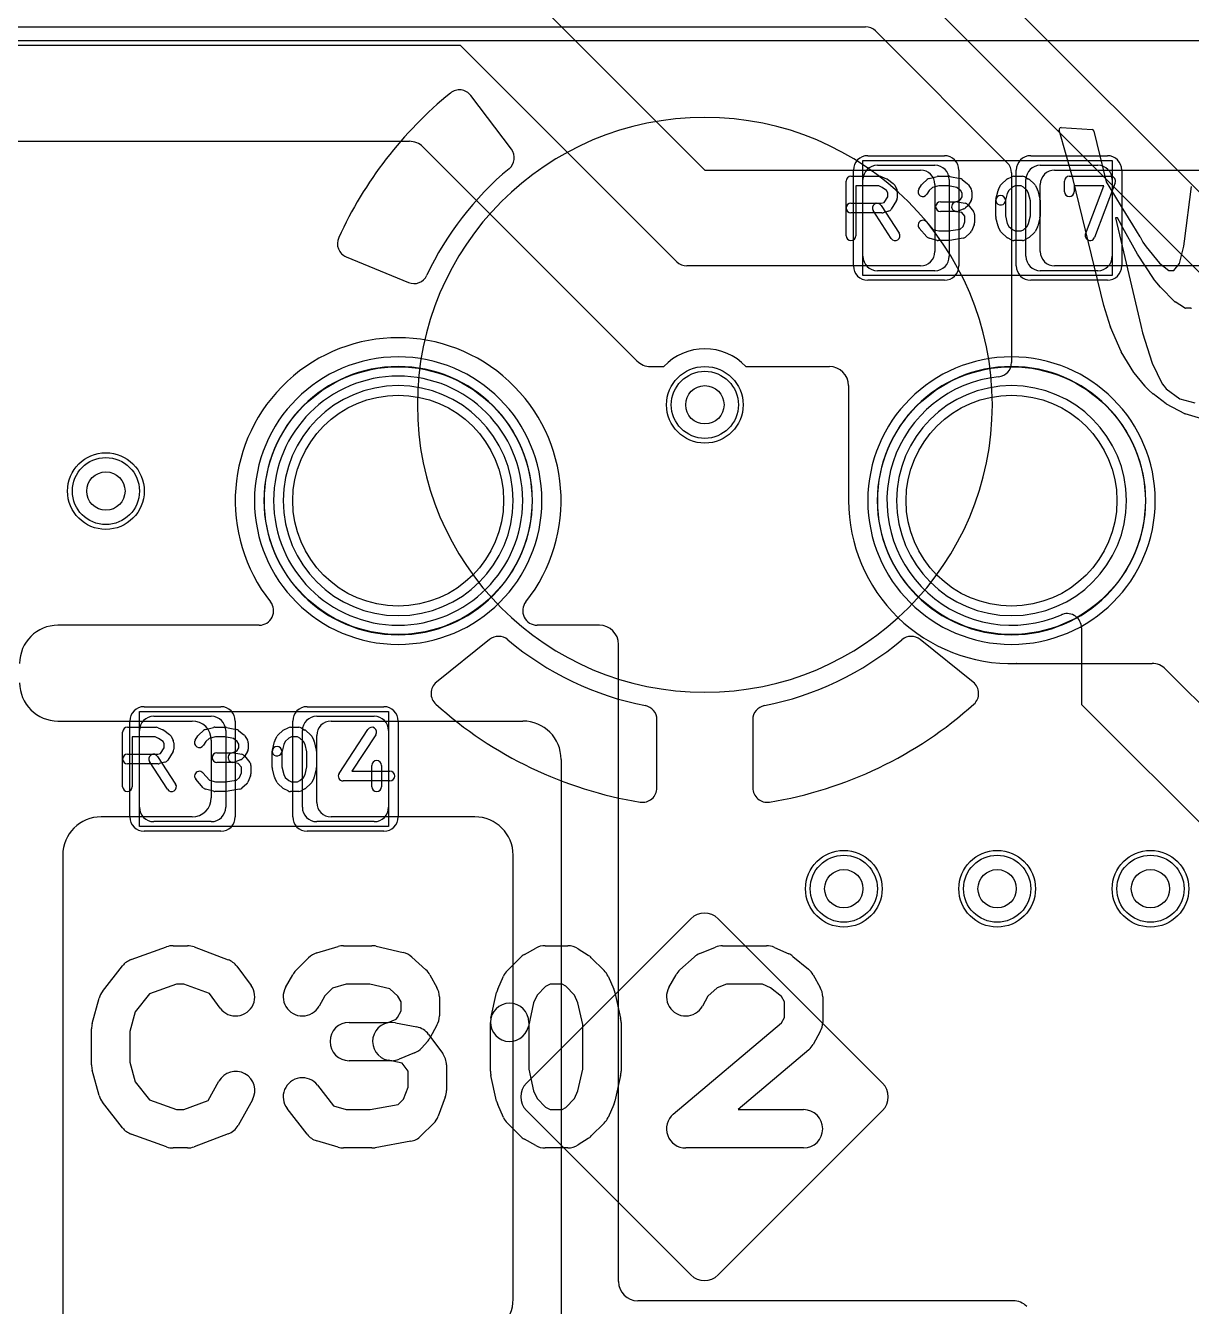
# Model space of a CAD drawing. Extents: x -3.2 to 23.2, y -0.5 to 25.
# Drawn here: x 6.46 to 12.54, y 12.9 to 19.58 of the extents above; entities that cross this region are included whole.
import ezdxf

# ---------------------------------------------------------------- set-up
doc = ezdxf.new("R2010")
doc.units = 0
for name, color, linetype in [('Hole', 1, 'CONTINUOUS'), ('L1', 3, 'CONTINUOUS'), ('L4', 3, 'CONTINUOUS'), ('MetalMask-A', 176, 'CONTINUOUS'), ('MetalMask-B', 176, 'CONTINUOUS'), ('PartsArea-A', 111, 'CONTINUOUS'), ('PartsArea-B', 111, 'CONTINUOUS'), ('PartsSilk-A', 221, 'CONTINUOUS'), ('PartsSilk-B', 221, 'CONTINUOUS'), ('Resist-A', 2, 'CONTINUOUS'), ('Resist-B', 2, 'CONTINUOUS'), ('Silk-A', 140, 'CONTINUOUS'), ('Silk-B', 140, 'CONTINUOUS')]:
    doc.layers.add(name, color=color, linetype=linetype)

msp = doc.modelspace()

# ---------------------------------------------------------------- linework, layer by layer
at = {"layer": 'Hole'}
for centre, radius in [((8.4, 17.1), 0.55), ((10, 17.6), 0.1), ((11.6, 17.1), 0.55), ((6.875, 17.15), 0.1), ((10.725, 15.075), 0.1), ((11.525, 15.075), 0.1), ((12.325, 15.075), 0.1)]:
    msp.add_circle(centre, radius, dxfattribs=at)
at = {"layer": 'L1'}
for p, q in [((8.87196, 19.95304), (10, 18.825)), ((8.725, 19.475), (5, 19.475)), ((9.85304, 18.34696), (8.725, 19.475)), ((5.24142, 18.975), (8.45858, 18.975)), ((8.52929, 18.94571), (9.64571, 17.82929)), ((10.9, 18.85), (11.2, 18.85)), ((11.75, 18.85), (12.05, 18.85)), ((10, 18.825), (11.12503, 18.825)), ((11.82497, 18.825), (13.025, 18.825)), ((10.825, 18.375), (10.825, 18.775)), ((11.2, 18.75003), (11.2, 18.39997)), ((11.275, 18.775), (11.275, 18.375)), ((11.675, 18.375), (11.675, 18.775)), ((11.75, 18.39997), (11.75, 18.75003)), ((12.125, 18.775), (12.125, 18.375)), ((11.12503, 18.325), (9.90605, 18.325)), ((12.7, 18.325), (11.82497, 18.325)), ((11.2, 18.3), (10.9, 18.3)), ((12.05, 18.3), (11.75, 18.3)), ((9.71642, 17.8), (9.78641, 17.8)), ((10.21359, 17.8), (10.64996, 17.8)), ((10.74996, 17.7), (10.74996, 17.1)), ((7.67543, 16.45), (6.625, 16.45)), ((9.45, 16.45), (9.12457, 16.45)), ((9.55, 13.025), (9.55, 16.35)), ((11.62616, 16.25033), (12.33325, 16.25033)), ((12.40396, 16.22104), (12.97071, 15.65429)), ((7.125, 15.975), (7.425, 15.975)), ((7.975, 15.975), (8.275, 15.975)), ((6.625, 15.95), (7.325, 15.95)), ((8.04997, 15.95), (9.05, 15.95)), ((7.05, 15.5), (7.05, 15.9)), ((7.425, 15.85), (7.425, 15.55)), ((7.5, 15.9), (7.5, 15.5)), ((7.9, 15.5), (7.9, 15.9)), ((7.975, 15.52497), (7.975, 15.87503)), ((8.35, 15.9), (8.35, 15.5)), ((9.25, 15.75), (9.25, 12.75784)), ((7.325, 15.45), (6.85, 15.45)), ((8.8, 15.45), (8.04997, 15.45)), ((7.425, 15.425), (7.125, 15.425)), ((8.275, 15.425), (7.975, 15.425)), ((6.65, 15.25), (6.65, 12.525)), ((9, 12.93284), (9, 15.25)), ((11.60858, 12.925), (9.65, 12.925))]:
    msp.add_line(p, q, dxfattribs=at)
for centre in [(10, 17.6), (6.875, 17.15), (10.725, 15.075), (11.525, 15.075), (12.325, 15.075)]:
    msp.add_circle(centre, 0.2, dxfattribs=at)
for centre, radius, start, end in [((8.45858, 18.875), 0.1, 45, 90), ((10.9, 18.775), 0.075, 90, 180), ((11.2, 18.775), 0.075, 0, 90), ((11.75, 18.775), 0.075, 90, 180), ((12.05, 18.775), 0.075, 0, 90), ((11.12503, 18.75003), 0.07497, 0, 90), ((11.82497, 18.75003), 0.07497, 90, 180), ((11.12503, 18.39997), 0.07497, -90, 0), ((11.82497, 18.39997), 0.07497, 180, -90), ((9.90605, 18.39997), 0.07497, -135, -90), ((10.9, 18.375), 0.075, 180, -90), ((11.2, 18.375), 0.075, -90, 0), ((11.75, 18.375), 0.075, 180, -90), ((12.05, 18.375), 0.075, -90, 0), ((8.4, 17.09998), 0.85004, -38.435064, -141.564936), ((10, 17.6), 0.29261, 43.118016, 136.881984), ((9.71642, 17.9), 0.1, -135, -90), ((10.64996, 17.7), 0.1, 0, 90), ((11.6, 17.1), 0.85004, 180, -88.379401), ((7.67543, 16.52497), 0.07497, -90, 38.435401), ((9.12457, 16.52497), 0.07497, 141.564599, -90), ((6.625, 16.25), 0.2, 90, 180), ((9.45, 16.35), 0.1, 0, 90), ((11.62616, 16.17536), 0.07497, 90, 91.620425), ((12.33325, 16.15033), 0.1, 45, 90), ((6.625, 16.15), 0.2, 180, -90), ((7.125, 15.9), 0.075, 90, 180), ((7.425, 15.9), 0.075, 0, 90), ((7.975, 15.9), 0.075, 90, 180), ((8.275, 15.9), 0.075, 0, 90), ((7.325, 15.85), 0.1, 0, 90), ((8.04997, 15.87503), 0.07497, 90, 180), ((9.05, 15.75), 0.2, 0, 90), ((7.325, 15.55), 0.1, -90, 0), ((8.04997, 15.52497), 0.07497, 180, -90), ((6.85, 15.25), 0.2, 90, 180), ((7.125, 15.5), 0.075, 180, -90), ((7.425, 15.5), 0.075, -90, 0), ((7.975, 15.5), 0.075, 180, -90), ((8.275, 15.5), 0.075, -90, 0), ((8.8, 15.25), 0.2, 0, 90), ((9.65, 13.025), 0.1, 180, -90), ((8.8, 12.93284), 0.2, -45, 0), ((11.60858, 12.825), 0.1, 45, 90)]:
    msp.add_arc(centre, radius, start, end, dxfattribs=at)
at = {"layer": 'L4'}
for p, q in [((11.13624, 20.15304), (12.87804, 18.41124)), ((12.6, 18.27146), (10.99645, 19.875)), ((3.75533, 19.57285), (10.83766, 19.57285)), ((10.89069, 19.55088), (11.57803, 18.86354)), ((8.99068, 18.93464), (8.77939, 19.21403)), ((11.6, 18.81051), (11.6, 17.82111)), ((8.12939, 18.3719), (8.4532, 18.23829)), ((8.87647, 16.37519), (8.59942, 16.15229)), ((11.40058, 16.15228), (11.12354, 16.37518)), ((11.9652, 16.43561), (11.9652, 16.03634)), ((11.9652, 16.03634), (12.85, 15.15154)), ((9.75, 15.60125), (9.75, 15.95683)), ((10.25, 15.95683), (10.25, 15.60125)), ((9.92763, 14.9185), (9.06904, 14.05991)), ((10.92762, 14.05991), (10.06903, 14.9185)), ((9.06904, 13.91849), (9.92762, 13.05991)), ((10.06904, 13.05991), (10.92762, 13.91849))]:
    msp.add_line(p, q, dxfattribs=at)
for centre in [(10, 17.6), (6.875, 17.15), (10.725, 15.075), (11.525, 15.075), (12.325, 15.075)]:
    msp.add_circle(centre, 0.2, dxfattribs=at)
for centre, radius, start, end in [((10.83766, 19.49785), 0.075, 45, 90), ((10, 17.59997), 2.10001, 129.220433, 155.453261), ((8.71957, 19.16877), 0.07501, 37.111264, 129.210942), ((8.93086, 18.88941), 0.075, -50.339187, 37.092986), ((11.525, 18.81051), 0.075, 0, 45), ((10, 17.6), 1.6, 129.664675, 155.009867), ((8.158, 18.44123), 0.075, 155.451092, -112.424181), ((8.48181, 18.30762), 0.075, -112.424181, -24.986433), ((8.4, 17.1), 0.7, 90, -90), ((8.4, 17.1), 0.7, -90, 90), ((11.6, 17.1), 0.7, 90, -90), ((11.525, 17.82111), 0.075, -84.061368, 0), ((11.6, 17.1), 0.7, -90, 90), ((8.4, 17.1), 0.65, 90, -90), ((8.4, 17.1), 0.65, -90, 90), ((11.6, 17.1), 0.65, 95.937676, -66.404641), ((8.4, 17.1), 0.6, 90, -90), ((8.4, 17.1), 0.6, -90, 90), ((11.6, 17.1), 0.6, 90, -90), ((11.6, 17.1), 0.6, -90, 90), ((11.8902, 16.43561), 0.075, 0, 108.437365), ((11.89019, 16.43564), 0.07497, 108.437366, 113.596994), ((8.92348, 16.31675), 0.075, 50.008582, 128.813713), ((10, 17.59999), 1.6, -129.993648, -101.188155), ((10, 17.59999), 1.6, -78.811845, -50.006352), ((11.07652, 16.31675), 0.075, 51.175546, 129.991418), ((8.64643, 16.09385), 0.075, 128.813713, -131.946326), ((11.35356, 16.09385), 0.075, -48.053674, 51.175546), ((10, 17.6), 2.1, -131.945902, -99.235629), ((9.675, 15.95683), 0.075, 0, 78.81293), ((10.325, 15.95683), 0.075, 101.18707, 180), ((9.99998, 17.59999), 2.1, -80.763788, -48.053712), ((9.675, 15.60125), 0.075, -99.237521, 0), ((10.325, 15.60125), 0.075, 180, -80.762479), ((9.99833, 14.8478), 0.09998, 45, 135), ((9.13975, 13.9892), 0.1, 135, -135), ((10.85691, 13.9892), 0.1, -45, 45), ((9.99833, 13.13062), 0.1, -135, -45)]:
    msp.add_arc(centre, radius, start, end, dxfattribs=at)
at = {"layer": 'MetalMask-A'}
for p, q in [((10.9, 18.85), (11.2, 18.85)), ((11.75, 18.85), (12.05, 18.85)), ((10.825, 18.375), (10.825, 18.775)), ((11.275, 18.775), (11.275, 18.375)), ((11.675, 18.375), (11.675, 18.775)), ((12.125, 18.775), (12.125, 18.375)), ((11.2, 18.3), (10.9, 18.3)), ((12.05, 18.3), (11.75, 18.3)), ((7.125, 15.975), (7.425, 15.975)), ((7.975, 15.975), (8.275, 15.975)), ((7.05, 15.5), (7.05, 15.9)), ((7.5, 15.9), (7.5, 15.5)), ((7.9, 15.5), (7.9, 15.9)), ((8.35, 15.9), (8.35, 15.5)), ((7.425, 15.425), (7.125, 15.425)), ((8.275, 15.425), (7.975, 15.425))]:
    msp.add_line(p, q, dxfattribs=at)
for centre, start, end in [((10.9, 18.775), 90, 180), ((11.2, 18.775), 0, 90), ((11.75, 18.775), 90, 180), ((12.05, 18.775), 0, 90), ((10.9, 18.375), 180, -90), ((11.2, 18.375), -90, 0), ((11.75, 18.375), 180, -90), ((12.05, 18.375), -90, 0), ((7.125, 15.9), 90, 180), ((7.425, 15.9), 0, 90), ((7.975, 15.9), 90, 180), ((8.275, 15.9), 0, 90), ((7.125, 15.5), 180, -90), ((7.425, 15.5), -90, 0), ((7.975, 15.5), 180, -90), ((8.275, 15.5), -90, 0)]:
    msp.add_arc(centre, 0.075, start, end, dxfattribs=at)
at = {"layer": 'MetalMask-B'}
for centre, radius, start, end in [((8.4, 17.1), 0.7, 90, -90), ((8.4, 17.1), 0.7, -90, 90), ((11.6, 17.1), 0.7, 90, -90), ((11.6, 17.1), 0.7, -90, 90), ((8.4, 17.1), 0.6, 90, -90), ((8.4, 17.1), 0.6, -90, 90), ((11.6, 17.1), 0.6, 90, -90), ((11.6, 17.1), 0.6, -90, 90)]:
    msp.add_arc(centre, radius, start, end, dxfattribs=at)
at = {"layer": 'PartsArea-A'}
for p, q in [((20, 19.5), (0, 19.5)), ((10.825, 18.875), (12.125, 18.875)), ((10.825, 18.275), (10.825, 18.875)), ((12.125, 18.875), (12.125, 18.275)), ((12.125, 18.275), (10.825, 18.275)), ((7.05, 16), (8.35, 16)), ((7.05, 15.4), (7.05, 16)), ((8.35, 16), (8.35, 15.4)), ((8.35, 15.4), (7.05, 15.4))]:
    msp.add_line(p, q, dxfattribs=at)
at = {"layer": 'PartsArea-B'}
msp.add_line((20, 19.5), (0, 19.5), dxfattribs=at)
at = {"layer": 'PartsSilk-A'}
for p, q in [((10.7625, 18.79259), (10.9125, 18.79259)), ((10.92265, 18.79044), (10.94765, 18.77933)), ((11.16995, 18.78064), (11.21162, 18.79175)), ((11.21806, 18.79259), (11.27361, 18.79259)), ((11.27876, 18.79205), (11.33154, 18.78094)), ((11.5791, 18.77884), (11.60132, 18.78995)), ((11.6125, 18.79259), (11.65694, 18.79259)), ((11.66934, 18.7893), (11.68879, 18.77819)), ((11.90139, 18.79259), (12.11806, 18.79259)), ((10.7375, 18.48241), (10.7375, 18.76759)), ((10.9072, 18.74259), (10.7875, 18.74259)), ((10.7875, 18.74259), (10.7875, 18.48241)), ((10.92493, 18.73471), (10.9072, 18.74259)), ((10.94843, 18.71763), (10.92493, 18.73471)), ((10.95417, 18.70614), (10.94843, 18.71763)), ((10.9522, 18.7767), (10.98276, 18.75448)), ((10.99042, 18.74544), (11.00153, 18.72322)), ((11.1163, 18.72529), (11.13019, 18.74751)), ((11.13478, 18.75295), (11.15978, 18.77517)), ((11.17068, 18.71796), (11.1587, 18.69879)), ((11.18856, 18.73385), (11.17068, 18.71796)), ((11.22134, 18.74259), (11.18856, 18.73385)), ((11.27101, 18.74259), (11.22134, 18.74259)), ((11.31542, 18.73324), (11.27101, 18.74259)), ((11.33523, 18.7174), (11.31542, 18.73324)), ((11.34306, 18.70487), (11.33523, 18.7174)), ((11.34201, 18.776), (11.36979, 18.75378)), ((11.37537, 18.74751), (11.38926, 18.72529)), ((11.51881, 18.67365), (11.52992, 18.7181)), ((11.53181, 18.72322), (11.54292, 18.74544)), ((11.54867, 18.75295), (11.57367, 18.77517)), ((11.58549, 18.71877), (11.57776, 18.70331)), ((11.60442, 18.7356), (11.58549, 18.71877)), ((11.6184, 18.74259), (11.60442, 18.7356)), ((11.6503, 18.74259), (11.6184, 18.74259)), ((11.66173, 18.73606), (11.6503, 18.74259)), ((11.68118, 18.71877), (11.66173, 18.73606)), ((11.68891, 18.70331), (11.68118, 18.71877)), ((11.693, 18.77517), (11.718, 18.75295)), ((11.72375, 18.74544), (11.73486, 18.72322)), ((11.73675, 18.7181), (11.74786, 18.67365)), ((11.87639, 18.71204), (11.87639, 18.76759)), ((12.08182, 18.74259), (11.92639, 18.74259)), ((11.92639, 18.74259), (11.92639, 18.71204)), ((11.98635, 18.49129), (12.08182, 18.74259)), ((12.14143, 18.75871), (12.03309, 18.47353)), ((10.7625, 18.65185), (10.92033, 18.65185)), ((10.92033, 18.65185), (10.93542, 18.65587)), ((10.93542, 18.65587), (10.95417, 18.68587)), ((10.95417, 18.68587), (10.95417, 18.70614)), ((11.00037, 18.66545), (10.97259, 18.62101)), ((11.00417, 18.71204), (11.00417, 18.6787)), ((11.22917, 18.65926), (11.3081, 18.65926)), ((11.3081, 18.65926), (11.3293, 18.66697)), ((11.31688, 18.65887), (11.35855, 18.65146)), ((11.3293, 18.66697), (11.33448, 18.67215)), ((11.33448, 18.67215), (11.34306, 18.68587)), ((11.34306, 18.68587), (11.34306, 18.70487)), ((11.38926, 18.66545), (11.37537, 18.64323)), ((11.39306, 18.71204), (11.39306, 18.6787)), ((11.51806, 18.58241), (11.51806, 18.66759)), ((11.57776, 18.70331), (11.56731, 18.66153)), ((11.56806, 18.66759), (11.56806, 18.58549)), ((11.69861, 18.66451), (11.68891, 18.70331)), ((11.69861, 18.58549), (11.69861, 18.66451)), ((11.74861, 18.66759), (11.74861, 18.58241)), ((10.92361, 18.60185), (10.7625, 18.60185)), ((10.97214, 18.46873), (10.87769, 18.61317)), ((10.91953, 18.64053), (11.01398, 18.49609)), ((10.95783, 18.6101), (10.93005, 18.60269)), ((11.3125, 18.60926), (11.22917, 18.60926)), ((11.34081, 18.60383), (11.30812, 18.60965)), ((11.3516, 18.62187), (11.32104, 18.61076)), ((11.35694, 18.58447), (11.34081, 18.60383)), ((11.35694, 18.55407), (11.35694, 18.58447)), ((11.37185, 18.6388), (11.36074, 18.62769)), ((11.37338, 18.64285), (11.40115, 18.60952)), ((11.40694, 18.59352), (11.40694, 18.54907)), ((11.56806, 18.58549), (11.57776, 18.54669)), ((11.68891, 18.54669), (11.69861, 18.58549)), ((11.15758, 18.47706), (11.11869, 18.5215)), ((11.15631, 18.55442), (11.19019, 18.51571)), ((11.19019, 18.51571), (11.22134, 18.50741)), ((11.27162, 18.50741), (11.33191, 18.51705)), ((11.33191, 18.51705), (11.34718, 18.53063)), ((11.34718, 18.53063), (11.35694, 18.55407)), ((11.40502, 18.53946), (11.39114, 18.50613)), ((11.52992, 18.5319), (11.51881, 18.57635)), ((11.54292, 18.50456), (11.53181, 18.52678)), ((11.57776, 18.54669), (11.58549, 18.53123)), ((11.58549, 18.53123), (11.60442, 18.5144)), ((11.60442, 18.5144), (11.6184, 18.50741)), ((11.6503, 18.50741), (11.66173, 18.51394)), ((11.66173, 18.51394), (11.68118, 18.53123)), ((11.68118, 18.53123), (11.68891, 18.54669)), ((11.73486, 18.52678), (11.72375, 18.50456)), ((11.74786, 18.57635), (11.73675, 18.5319)), ((11.21162, 18.45825), (11.16995, 18.46936)), ((11.27361, 18.45741), (11.21806, 18.45741)), ((11.22134, 18.50741), (11.27162, 18.50741)), ((11.34701, 18.46883), (11.27756, 18.45772)), ((11.38467, 18.49705), (11.35967, 18.47483)), ((11.57367, 18.47483), (11.54867, 18.49705)), ((11.60132, 18.46005), (11.5791, 18.47116)), ((11.65694, 18.45741), (11.6125, 18.45741)), ((11.6184, 18.50741), (11.6503, 18.50741)), ((11.68879, 18.47181), (11.66934, 18.4607)), ((11.718, 18.49705), (11.693, 18.47483)), ((6.9875, 15.91759), (7.1375, 15.91759)), ((7.14765, 15.91544), (7.17265, 15.90433)), ((7.39495, 15.90564), (7.43662, 15.91675)), ((7.44306, 15.91759), (7.49861, 15.91759)), ((7.50376, 15.91705), (7.55654, 15.90594)), ((7.8041, 15.90384), (7.82632, 15.91495)), ((7.8375, 15.91759), (7.88194, 15.91759)), ((7.89434, 15.9143), (7.91379, 15.90319)), ((8.09157, 15.67663), (8.24157, 15.90626)), ((6.9625, 15.60741), (6.9625, 15.89259)), ((7.1322, 15.86759), (7.0125, 15.86759)), ((7.0125, 15.86759), (7.0125, 15.60741)), ((7.14993, 15.85971), (7.1322, 15.86759)), ((7.17343, 15.84263), (7.14993, 15.85971)), ((7.17917, 15.83114), (7.17343, 15.84263)), ((7.1772, 15.9017), (7.20776, 15.87948)), ((7.21542, 15.87044), (7.22653, 15.84822)), ((7.3413, 15.85029), (7.35519, 15.87251)), ((7.35978, 15.87795), (7.38478, 15.90017)), ((7.39568, 15.84296), (7.3837, 15.82379)), ((7.41356, 15.85885), (7.39568, 15.84296)), ((7.44634, 15.86759), (7.41356, 15.85885)), ((7.49601, 15.86759), (7.44634, 15.86759)), ((7.54042, 15.85824), (7.49601, 15.86759)), ((7.56023, 15.8424), (7.54042, 15.85824)), ((7.56806, 15.82987), (7.56023, 15.8424)), ((7.56701, 15.901), (7.59479, 15.87878)), ((7.60037, 15.87251), (7.61426, 15.85029)), ((7.74381, 15.79865), (7.75492, 15.8431)), ((7.75681, 15.84822), (7.76792, 15.87044)), ((7.77367, 15.87795), (7.79867, 15.90017)), ((7.81049, 15.84377), (7.80276, 15.82831)), ((7.82942, 15.8606), (7.81049, 15.84377)), ((7.8434, 15.86759), (7.82942, 15.8606)), ((7.8753, 15.86759), (7.8434, 15.86759)), ((7.88673, 15.86106), (7.8753, 15.86759)), ((7.90618, 15.84377), (7.88673, 15.86106)), ((7.91391, 15.82831), (7.90618, 15.84377)), ((7.918, 15.90017), (7.943, 15.87795)), ((7.94875, 15.87044), (7.95986, 15.84822)), ((7.96175, 15.8431), (7.97286, 15.79865)), ((8.28343, 15.87892), (8.15869, 15.68796)), ((6.9875, 15.77685), (7.14533, 15.77685)), ((7.14533, 15.77685), (7.16042, 15.78087)), ((7.16042, 15.78087), (7.17917, 15.81087)), ((7.17917, 15.81087), (7.17917, 15.83114)), ((7.22537, 15.79045), (7.19759, 15.74601)), ((7.22917, 15.83704), (7.22917, 15.8037)), ((7.45417, 15.78426), (7.5331, 15.78426)), ((7.5331, 15.78426), (7.5543, 15.79197)), ((7.54188, 15.78387), (7.58355, 15.77646)), ((7.5543, 15.79197), (7.55948, 15.79715)), ((7.55948, 15.79715), (7.56806, 15.81087)), ((7.56806, 15.81087), (7.56806, 15.82987)), ((7.61426, 15.79045), (7.60037, 15.76823)), ((7.61806, 15.83704), (7.61806, 15.8037)), ((7.74306, 15.70741), (7.74306, 15.79259)), ((7.80276, 15.82831), (7.79231, 15.78653)), ((7.79306, 15.79259), (7.79306, 15.71049)), ((7.92361, 15.78951), (7.91391, 15.82831)), ((7.92361, 15.71049), (7.92361, 15.78951)), ((7.97361, 15.79259), (7.97361, 15.70741)), ((7.14861, 15.72685), (6.9875, 15.72685)), ((7.19714, 15.59373), (7.10269, 15.73817)), ((7.14453, 15.76553), (7.23898, 15.62109)), ((7.18283, 15.7351), (7.15505, 15.72769)), ((7.5375, 15.73426), (7.45417, 15.73426)), ((7.56581, 15.72883), (7.53312, 15.73465)), ((7.5766, 15.74687), (7.54604, 15.73576)), ((7.58194, 15.70947), (7.56581, 15.72883)), ((7.58194, 15.67907), (7.58194, 15.70947)), ((7.59685, 15.7638), (7.58574, 15.75269)), ((7.59838, 15.76785), (7.62615, 15.73452)), ((7.63194, 15.71852), (7.63194, 15.67407)), ((7.79306, 15.71049), (7.80276, 15.67169)), ((7.91391, 15.67169), (7.92361, 15.71049)), ((8.2625, 15.60741), (8.2625, 15.71852)), ((8.3125, 15.71852), (8.3125, 15.60741)), ((7.38258, 15.60206), (7.34369, 15.6465)), ((7.38131, 15.67942), (7.41519, 15.64071)), ((7.41519, 15.64071), (7.44634, 15.63241)), ((7.49662, 15.63241), (7.55691, 15.64205)), ((7.55691, 15.64205), (7.57218, 15.65563)), ((7.57218, 15.65563), (7.58194, 15.67907)), ((7.63002, 15.66446), (7.61614, 15.63113)), ((7.75492, 15.6569), (7.74381, 15.70135)), ((7.76792, 15.62956), (7.75681, 15.65178)), ((7.80276, 15.67169), (7.81049, 15.65623)), ((7.81049, 15.65623), (7.82942, 15.6394)), ((7.82942, 15.6394), (7.8434, 15.63241)), ((7.8753, 15.63241), (7.88673, 15.63894)), ((7.88673, 15.63894), (7.90618, 15.65623)), ((7.90618, 15.65623), (7.91391, 15.67169)), ((7.95986, 15.65178), (7.94875, 15.62956)), ((7.97286, 15.70135), (7.96175, 15.6569)), ((8.15869, 15.68796), (8.35694, 15.68796)), ((7.43662, 15.58325), (7.39495, 15.59436)), ((7.49861, 15.58241), (7.44306, 15.58241)), ((7.44634, 15.63241), (7.49662, 15.63241)), ((7.57201, 15.59383), (7.50256, 15.58272)), ((7.60967, 15.62205), (7.58467, 15.59983)), ((7.79867, 15.59983), (7.77367, 15.62205)), ((7.82632, 15.58505), (7.8041, 15.59616)), ((7.88194, 15.58241), (7.8375, 15.58241)), ((7.8434, 15.63241), (7.8753, 15.63241)), ((7.91379, 15.59681), (7.89434, 15.5857)), ((7.943, 15.62205), (7.918, 15.59983)), ((8.35694, 15.63796), (8.1125, 15.63796))]:
    msp.add_line(p, q, dxfattribs=at)
for centre, start, end in [((10.7625, 18.76759), 90, 180), ((10.9125, 18.76759), 66.049145, 90), ((10.9375, 18.75648), 53.982737, 66.039637), ((11.17639, 18.75648), 104.925513, 131.630694), ((11.21806, 18.76759), 90, 104.92885), ((11.27361, 18.76759), 78.110161, 90), ((11.32639, 18.75648), 51.333033, 78.112983), ((11.6125, 18.76759), 90, 116.565051), ((11.65694, 18.76759), 60.266489, 90), ((11.90139, 18.76759), 90, 180), ((12.11806, 18.76759), -20.805506, 90), ((10.96806, 18.73426), 26.565051, 53.979316), ((10.97917, 18.71204), 0, 26.565051), ((11.1375, 18.71204), 147.994617, -32.010019), ((11.15139, 18.73426), 131.627831, 147.989981), ((11.35417, 18.73426), 32.005383, 51.345223), ((11.36806, 18.71204), 0, 32.010019), ((11.55417, 18.71204), 153.434949, 165.969316), ((11.56528, 18.73426), 131.627831, 153.434949), ((11.59028, 18.75648), 116.565051, 131.62783), ((11.67639, 18.75648), 48.372169, 60.266489), ((11.70139, 18.73426), 26.565051, 48.37217), ((11.7125, 18.71204), 14.030684, 26.565051), ((10.7625, 18.62685), 90, -90), ((10.89861, 18.62685), 33.181463, -146.819137), ((10.97917, 18.6787), -32.005383, 0), ((11.22917, 18.63426), 90, -90), ((11.3125, 18.63426), 79.908369, -100.083264), ((11.35417, 18.62685), 39.790899, 79.916736), ((11.36806, 18.6787), -32.005383, 0), ((11.54306, 18.66759), 0, 180), ((11.54306, 18.66759), 165.969316, -14.03321), ((11.72361, 18.66759), 0, 14.030684), ((11.90139, 18.71204), 180, 0), ((10.92361, 18.62685), -90, -75.064732), ((10.95139, 18.63426), -75.074487, -32.010019), ((11.3125, 18.63426), -90, -70.02141), ((11.34306, 18.64537), -70.02864, -45), ((11.35417, 18.65648), -45, -32.010019), ((11.38194, 18.59352), 0, 39.800498), ((11.54306, 18.58241), 180, -165.969316), ((11.72361, 18.58241), -14.030684, 0), ((11.1375, 18.53796), 41.188082, -138.810424), ((11.38194, 18.54907), -22.605762, 0), ((11.55417, 18.53796), -165.969316, -153.434949), ((11.7125, 18.53796), -26.565051, -14.030684), ((10.7625, 18.48241), 180, 0), ((10.99306, 18.48241), -146.818537, 33.180863), ((11.17639, 18.49352), -138.811918, -104.92885), ((11.21806, 18.48241), -104.925513, -90), ((11.27361, 18.48241), -90, -80.911332), ((11.34306, 18.49352), -80.910628, -48.369306), ((11.36806, 18.51574), -48.372169, -22.608878), ((11.56528, 18.51574), -153.434949, -131.62783), ((11.59028, 18.49352), -131.627831, -116.565051), ((11.6125, 18.48241), -116.565051, -90), ((11.65694, 18.48241), -90, -60.266489), ((11.67639, 18.49352), -60.266489, -48.37217), ((11.70139, 18.51574), -48.372169, -26.565051), ((12.00972, 18.48241), 159.194494, -20.801805), ((6.9875, 15.89259), 90, 180), ((7.1375, 15.89259), 66.049145, 90), ((7.40139, 15.88148), 104.925513, 131.630694), ((7.44306, 15.89259), 90, 104.92885), ((7.49861, 15.89259), 78.110161, 90), ((7.55139, 15.88148), 51.333033, 78.112983), ((7.8375, 15.89259), 90, 116.565051), ((7.88194, 15.89259), 60.266489, 90), ((8.2625, 15.89259), -33.149737, 146.846436), ((7.1625, 15.88148), 53.982737, 66.039637), ((7.19306, 15.85926), 26.565051, 53.979316), ((7.20417, 15.83704), 0, 26.565051), ((7.3625, 15.83704), 147.994617, -32.010019), ((7.37639, 15.85926), 131.627831, 147.989981), ((7.57917, 15.85926), 32.005383, 51.345223), ((7.59306, 15.83704), 0, 32.010019), ((7.77917, 15.83704), 153.434949, 165.969316), ((7.79028, 15.85926), 131.627831, 153.434949), ((7.81528, 15.88148), 116.565051, 131.62783), ((7.90139, 15.88148), 48.372169, 60.266489), ((7.92639, 15.85926), 26.565051, 48.37217), ((7.9375, 15.83704), 14.030684, 26.565051), ((6.9875, 15.75185), 90, -90), ((7.12361, 15.75185), 33.181463, -146.819137), ((7.20417, 15.8037), -32.005383, 0), ((7.45417, 15.75926), 90, -90), ((7.5375, 15.75926), 79.908369, -100.083264), ((7.57917, 15.75185), 39.790899, 79.916736), ((7.59306, 15.8037), -32.005383, 0), ((7.76806, 15.79259), 0, 180), ((7.76806, 15.79259), 165.969316, -14.03321), ((7.94861, 15.79259), 0, 14.030684), ((7.14861, 15.75185), -90, -75.064732), ((7.17639, 15.75926), -75.074487, -32.010019), ((7.5375, 15.75926), -90, -70.02141), ((7.56806, 15.77037), -70.02864, -45), ((7.57917, 15.78148), -45, -32.010019), ((7.60694, 15.71852), 0, 39.800498), ((7.76806, 15.70741), 180, -165.969316), ((7.94861, 15.70741), -14.030684, 0), ((8.2875, 15.71852), 0, 180), ((7.3625, 15.66296), 41.188082, -138.810424), ((7.60694, 15.67407), -22.605762, 0), ((7.77917, 15.66296), -165.969316, -153.434949), ((7.9375, 15.66296), -26.565051, -14.030684), ((8.1125, 15.66296), 146.850263, -90), ((8.35694, 15.66296), -90, 90), ((6.9875, 15.60741), 180, 0), ((7.21806, 15.60741), -146.818537, 33.180863), ((7.40139, 15.61852), -138.811918, -104.92885), ((7.44306, 15.60741), -104.925513, -90), ((7.49861, 15.60741), -90, -80.911332), ((7.56806, 15.61852), -80.910628, -48.369306), ((7.59306, 15.64074), -48.372169, -22.608878), ((7.79028, 15.64074), -153.434949, -131.62783), ((7.81528, 15.61852), -131.627831, -116.565051), ((7.8375, 15.60741), -116.565051, -90), ((7.88194, 15.60741), -90, -60.266489), ((7.90139, 15.61852), -60.266489, -48.37217), ((7.92639, 15.64074), -48.372169, -26.565051), ((8.2875, 15.60741), 180, 0)]:
    msp.add_arc(centre, 0.025, start, end, dxfattribs=at)
at = {"layer": 'PartsSilk-B'}
for p, q in [((11.9215, 18.77563), (11.84868, 19.03369)), ((11.85894, 19.04639), (12.02116, 19.03596)), ((12.03024, 19.02832), (12.09384, 18.7638)), ((12.08146, 18.11877), (11.9215, 18.77563)), ((12.09384, 18.7638), (12.1134, 18.73163)), ((12.1134, 18.73163), (12.17246, 18.63529)), ((12.50239, 18.45455), (12.53839, 18.73906)), ((12.17246, 18.63529), (12.23185, 18.53912)), ((12.15302, 18.57547), (12.14171, 18.57547)), ((12.14171, 18.57547), (12.27496, 18.0136)), ((12.17166, 18.54024), (12.15302, 18.57547)), ((12.2573, 18.3866), (12.17177, 18.54005)), ((12.23186, 18.5391), (12.27023, 18.47661)), ((12.27034, 18.47644), (12.28415, 18.4529)), ((12.28493, 18.45122), (12.28577, 18.44889)), ((12.28577, 18.44889), (12.30197, 18.42447)), ((12.49919, 18.42743), (12.50238, 18.45446)), ((12.34072, 18.2589), (12.25766, 18.386)), ((12.30197, 18.42447), (12.37234, 18.33854)), ((12.47614, 18.3374), (12.49919, 18.42743)), ((12.37234, 18.33854), (12.42059, 18.30172)), ((12.44643, 18.30172), (12.47614, 18.3374)), ((12.35833, 18.2364), (12.34122, 18.2582)), ((12.42059, 18.30172), (12.44643, 18.30172)), ((12.37663, 18.21469), (12.35856, 18.23612)), ((12.45233, 18.13802), (12.37716, 18.21411)), ((12.11658, 18.00669), (12.08164, 18.11815)), ((12.50275, 18.10571), (12.45408, 18.13661)), ((12.53485, 18.10415), (12.50811, 18.10415)), ((12.17192, 17.87778), (12.11693, 18.00573)), ((12.27496, 18.0136), (12.28409, 17.9754)), ((12.28409, 17.9754), (12.33374, 17.81718)), ((12.23837, 17.76867), (12.17257, 17.87652)), ((12.33374, 17.81718), (12.38597, 17.7099)), ((12.29506, 17.69849), (12.23914, 17.76759)), ((12.31646, 17.67732), (12.29581, 17.69766)), ((12.33766, 17.65761), (12.31667, 17.67712)), ((12.40763, 17.60501), (12.33847, 17.65693)), ((12.38597, 17.7099), (12.39643, 17.69716)), ((12.39664, 17.69689), (12.40745, 17.68277)), ((12.40745, 17.68277), (12.47875, 17.63208)), ((12.50468, 17.55331), (12.40894, 17.60418)), ((12.47875, 17.63208), (12.55668, 17.6102)), ((12.61046, 17.52206), (12.50656, 17.55254))]:
    msp.add_line(p, q, dxfattribs=at)
for centre, start, end in [((11.8583, 19.03641), 86.330746, -164.212053), ((12.02052, 19.02598), 13.535856, 86.330746), ((12.54831, 18.7378), 172.412931, 172.761273), ((12.1805, 18.54492), -152.102729, -150.84519), ((12.22334, 18.53387), 31.543673, 31.671319), ((12.26171, 18.47138), 30.384237, 31.543673), ((12.27552, 18.44784), 19.7579, 30.384237), ((12.51231, 18.45329), 172.761273, 173.28012), ((12.26603, 18.39147), -150.84519, -146.834401), ((12.34909, 18.26437), -146.834401, -141.903915), ((12.3662, 18.24257), -141.903915, -139.827577), ((12.38427, 18.22114), -139.827577, -135.324159), ((12.09118, 18.12114), -166.29711, -162.598112), ((12.45944, 18.14505), -135.324159, -122.41845), ((12.50811, 18.11415), -122.41845, -90), ((12.53485, 18.11415), -90, -68.719834), ((12.12612, 18.00968), -162.598112, -156.741241), ((12.18111, 17.88173), -156.741241, -148.613875), ((12.24691, 17.77388), -148.613875, -141.009006), ((12.30283, 17.70478), -141.009006, -134.594803), ((12.32348, 17.68444), -134.594803, -132.932897), ((12.34447, 17.66493), -132.932897, -126.869898), ((12.3887, 17.69081), 37.442836, 39.402241), ((12.41363, 17.61301), -126.869898, -117.97473), ((12.50937, 17.56214), -117.97473, -106.315193)]:
    msp.add_arc(centre, 0.01, start, end, dxfattribs=at)
at = {"layer": 'Resist-A'}
for p, q in [((10.85, 18.9), (11.25, 18.9)), ((11.7, 18.9), (12.1, 18.9)), ((10.775, 18.325), (10.775, 18.825)), ((11.325, 18.825), (11.325, 18.325)), ((11.625, 18.325), (11.625, 18.825)), ((12.175, 18.825), (12.175, 18.325)), ((11.25, 18.25), (10.85, 18.25)), ((12.1, 18.25), (11.7, 18.25)), ((7.075, 16.025), (7.475, 16.025)), ((7.925, 16.025), (8.325, 16.025)), ((7, 15.45), (7, 15.95)), ((7.55, 15.95), (7.55, 15.45)), ((7.85, 15.45), (7.85, 15.95)), ((8.4, 15.95), (8.4, 15.45)), ((7.475, 15.375), (7.075, 15.375)), ((8.325, 15.375), (7.925, 15.375))]:
    msp.add_line(p, q, dxfattribs=at)
for centre, radius in [((8.4, 17.1), 0.6985), ((11.6, 17.1), 0.6985), ((10, 17.6), 0.175), ((6.875, 17.15), 0.175), ((10.725, 15.075), 0.175), ((11.525, 15.075), 0.175), ((12.325, 15.075), 0.175)]:
    msp.add_circle(centre, radius, dxfattribs=at)
for centre, start, end in [((10.85, 18.825), 90, 180), ((11.25, 18.825), 0, 90), ((11.7, 18.825), 90, 180), ((12.1, 18.825), 0, 90), ((10.85, 18.325), 180, -90), ((11.25, 18.325), -90, 0), ((11.7, 18.325), 180, -90), ((12.1, 18.325), -90, 0), ((7.075, 15.95), 90, 180), ((7.475, 15.95), 0, 90), ((7.925, 15.95), 90, 180), ((8.325, 15.95), 0, 90), ((7.075, 15.45), 180, -90), ((7.475, 15.45), -90, 0), ((7.925, 15.45), 180, -90), ((8.325, 15.45), -90, 0)]:
    msp.add_arc(centre, 0.075, start, end, dxfattribs=at)
at = {"layer": 'Resist-B'}
for centre, radius in [((8.4, 17.1), 0.6985), ((11.6, 17.1), 0.6985), ((10, 17.6), 0.175), ((6.875, 17.15), 0.175), ((10.725, 15.075), 0.175), ((11.525, 15.075), 0.175), ((12.325, 15.075), 0.175)]:
    msp.add_circle(centre, radius, dxfattribs=at)
for centre, radius, start, end in [((10, 17.6), 1.5, 90, -90), ((10, 17.6), 1.5, -90, 90), ((8.4, 17.1), 0.75, 90, -90), ((8.4, 17.1), 0.75, -90, 90), ((11.6, 17.1), 0.75, 90, -90), ((11.6, 17.1), 0.75, -90, 90)]:
    msp.add_arc(centre, radius, start, end, dxfattribs=at)
at = {"layer": 'Silk-A'}
for p, q in [((7.00687, 14.7052), (7.19206, 14.77187)), ((7.22593, 14.77778), (7.3, 14.77778)), ((7.33511, 14.77141), (7.51289, 14.70474)), ((7.97496, 14.74022), (8.08607, 14.77356)), ((8.11481, 14.77778), (8.26296, 14.77778)), ((8.28601, 14.77509), (8.42675, 14.74175)), ((9.16667, 14.77778), (9.28519, 14.77778)), ((9.97324, 14.73699), (10.05472, 14.77033)), ((10.09259, 14.77778), (10.32222, 14.77778)), ((7.86633, 14.64849), (7.93299, 14.71515)), ((8.47059, 14.71878), (8.54467, 14.65212)), ((8.97003, 14.6485), (9.0367, 14.71516)), ((9.05838, 14.73159), (9.11764, 14.76493)), ((9.33927, 14.76189), (9.39112, 14.72855)), ((9.40775, 14.71515), (9.47441, 14.64849)), ((9.87015, 14.65211), (9.94422, 14.71877)), ((10.36326, 14.76897), (10.43734, 14.73563)), ((10.45962, 14.72184), (10.5411, 14.65518)), ((6.8581, 14.53917), (6.9618, 14.6725)), ((7.55814, 14.67063), (7.63221, 14.57063)), ((7.24338, 14.57778), (7.10188, 14.52684)), ((7.28187, 14.57778), (7.24338, 14.57778)), ((7.41501, 14.52785), (7.28187, 14.57778)), ((7.81258, 14.55968), (7.84962, 14.62635)), ((8.12949, 14.57778), (8.05659, 14.5559)), ((8.25128, 14.57778), (8.12949, 14.57778)), ((8.3558, 14.55302), (8.25128, 14.57778)), ((8.5652, 14.62634), (8.60223, 14.55967)), ((8.91973, 14.55172), (8.94936, 14.61839)), ((9.19287, 14.57778), (9.16841, 14.56402)), ((9.25581, 14.57778), (9.19287, 14.57778)), ((9.27392, 14.56614), (9.25581, 14.57778)), ((9.49508, 14.61839), (9.52471, 14.55172)), ((9.81258, 14.55968), (9.84962, 14.62635)), ((10.11226, 14.57778), (10.06508, 14.55847)), ((10.30075, 14.57778), (10.11226, 14.57778)), ((10.34321, 14.55867), (10.30075, 14.57778)), ((10.5652, 14.62634), (10.60223, 14.55967)), ((6.80365, 14.37121), (6.84069, 14.50455)), ((7.10188, 14.52684), (7.0281, 14.43198)), ((7.47149, 14.45159), (7.41501, 14.52785)), ((8.01765, 14.51697), (7.98742, 14.46254)), ((8.05659, 14.5559), (8.01765, 14.51697)), ((8.39847, 14.51462), (8.3558, 14.55302)), ((8.41481, 14.4852), (8.39847, 14.51462)), ((8.61481, 14.51111), (8.61481, 14.41111)), ((8.88386, 14.39947), (8.91349, 14.5328)), ((9.12458, 14.5202), (9.10656, 14.47964)), ((9.16841, 14.56402), (9.12458, 14.5202)), ((9.31986, 14.5202), (9.27392, 14.56614)), ((9.33788, 14.47964), (9.31986, 14.5202)), ((9.53095, 14.5328), (9.56058, 14.39947)), ((10.01635, 14.51462), (9.98742, 14.46254)), ((10.06508, 14.55847), (10.01635, 14.51462)), ((10.39965, 14.5125), (10.34321, 14.55867)), ((10.41481, 14.4852), (10.39965, 14.5125)), ((10.61481, 14.51111), (10.61481, 14.37778)), ((8.39571, 14.40264), (8.41481, 14.43702)), ((8.41481, 14.43702), (8.41481, 14.4852)), ((9.10656, 14.47964), (9.0791, 14.35609)), ((9.36296, 14.3668), (9.33788, 14.47964)), ((10.41481, 14.40369), (10.41481, 14.4852)), ((7.0281, 14.43198), (7, 14.33081)), ((8.14444, 14.37778), (8.34701, 14.37778)), ((8.34701, 14.37778), (8.38882, 14.39488)), ((8.38628, 14.37584), (8.49739, 14.35362)), ((8.38882, 14.39488), (8.39571, 14.40264)), ((8.88148, 14.12222), (8.88148, 14.37778)), ((9.08148, 14.37778), (9.08148, 14.1332)), ((9.56296, 14.37778), (9.56296, 14.12222)), ((9.83541, 13.89856), (10.39923, 14.37564)), ((10.39923, 14.37564), (10.41481, 14.40369)), ((6.8, 14.15556), (6.8, 14.34444)), ((7, 14.33081), (7, 14.16919)), ((8.55814, 14.31508), (8.63221, 14.21508)), ((8.60223, 14.36255), (8.5652, 14.29588)), ((9.36296, 14.1332), (9.36296, 14.3668)), ((10.60223, 14.32922), (10.5652, 14.26255)), ((8.55252, 14.278), (8.52289, 14.24467)), ((7, 14.16919), (7.0281, 14.06802)), ((8.36667, 14.17778), (8.14444, 14.17778)), ((8.42037, 14.16506), (8.34706, 14.17972)), ((8.48601, 14.21855), (8.40453, 14.18522)), ((10.54237, 14.23477), (10.17299, 13.92222)), ((6.84069, 13.99545), (6.80365, 14.12879)), ((8.45185, 14.12256), (8.42037, 14.16506)), ((8.45185, 14.04014), (8.45185, 14.12256)), ((8.65185, 14.15556), (8.65185, 14.02222)), ((9.08148, 14.1332), (9.10656, 14.02036)), ((9.33788, 14.02036), (9.36296, 14.1332)), ((7.0281, 14.06802), (7.10188, 13.97316)), ((7.40823, 13.96961), (7.46443, 14.07078)), ((7.97894, 14.05028), (8.06303, 13.94216)), ((8.42863, 13.97746), (8.45185, 14.04014)), ((8.91349, 13.9672), (8.88386, 14.10053)), ((9.56058, 14.10053), (9.53095, 13.9672)), ((7.10188, 13.97316), (7.24338, 13.92222)), ((7.28187, 13.92222), (7.40823, 13.96961)), ((7.63927, 13.97366), (7.5652, 13.84033)), ((8.39959, 13.94843), (8.42863, 13.97746)), ((8.64562, 13.98749), (8.60858, 13.88749)), ((9.10656, 14.02036), (9.12458, 13.9798)), ((9.12458, 13.9798), (9.16841, 13.93598)), ((9.27392, 13.93386), (9.31986, 13.9798)), ((9.31986, 13.9798), (9.33788, 14.02036)), ((6.9618, 13.8275), (6.8581, 13.96083)), ((7.24338, 13.92222), (7.28187, 13.92222)), ((7.92476, 13.79417), (7.82106, 13.9275)), ((8.06303, 13.94216), (8.12949, 13.92222)), ((8.12949, 13.92222), (8.25403, 13.92222)), ((8.25403, 13.92222), (8.39959, 13.94843)), ((8.94936, 13.88161), (8.91973, 13.94828)), ((9.16841, 13.93598), (9.19287, 13.92222)), ((9.19287, 13.92222), (9.25581, 13.92222)), ((9.25581, 13.92222), (9.27392, 13.93386)), ((9.52471, 13.94828), (9.49508, 13.88161)), ((10.17299, 13.92222), (10.51481, 13.92222)), ((8.58552, 13.85151), (8.51886, 13.78485)), ((9.0367, 13.78484), (8.97003, 13.8515)), ((9.47441, 13.85151), (9.40775, 13.78485)), ((7.19206, 13.72813), (7.00687, 13.7948)), ((7.51289, 13.79526), (7.33511, 13.72859)), ((9.11764, 13.73507), (9.05838, 13.76841)), ((9.39112, 13.77145), (9.33927, 13.73811)), ((7.3, 13.72222), (7.22593, 13.72222)), ((8.08607, 13.72644), (7.97496, 13.75978)), ((8.26296, 13.72222), (8.11481, 13.72222)), ((8.46587, 13.75714), (8.28068, 13.7238)), ((9.28519, 13.72222), (9.16667, 13.72222)), ((10.51481, 13.72222), (9.9, 13.72222))]:
    msp.add_line(p, q, dxfattribs=at)
for centre, start, end in [((7.22593, 14.67778), 90, 109.797583), ((7.3, 14.67778), 69.444625, 90), ((8.11481, 14.67778), 90, 106.702556), ((8.26296, 14.67778), 76.673855, 90), ((9.16667, 14.67778), 90, 119.361811), ((9.28519, 14.67778), 57.260298, 90), ((10.09259, 14.67778), 90, 112.253404), ((10.32222, 14.67778), 65.769903, 90), ((7.04074, 14.61111), 109.797583, 142.128534), ((7.47778, 14.61111), 36.526127, 69.444625), ((8.0037, 14.64444), 106.702537, 135), ((8.4037, 14.64444), 48.019601, 76.672831), ((9.10741, 14.64444), 119.361811, 134.995949), ((9.33704, 14.64444), 45, 57.260298), ((10.01111, 14.64444), 112.253604, 131.98593), ((10.3963, 14.64444), 50.713818, 65.769682), ((7.93704, 14.57778), 135, 150.944666), ((8.47778, 14.57778), 29.051265, 48.017916), ((9.04074, 14.57778), 134.995949, 156.039256), ((9.4037, 14.57778), 23.960744, 45), ((9.93704, 14.57778), 131.984231, 150.944666), ((10.47778, 14.57778), 29.051265, 50.712891), ((7.55185, 14.51111), -143.473873, 36.527348), ((6.93704, 14.47778), 142.128534, 164.472515), ((7.9, 14.51111), 150.943726, -29.055334), ((8.51481, 14.51111), 0, 29.048766), ((9.01111, 14.51111), 156.039256, 167.473057), ((9.43333, 14.51111), 12.526943, 23.960744), ((9.9, 14.51111), 150.943726, -29.055334), ((10.51481, 14.51111), 0, 29.048766), ((8.98148, 14.37778), 0, 180), ((6.9, 14.34444), 164.472515, 180), ((8.14444, 14.27778), 90, -90), ((8.36667, 14.27778), 78.691191, -101.308941), ((8.51481, 14.41111), -29.051265, 0), ((8.98148, 14.37778), 167.473057, -12.529263), ((9.46296, 14.37778), 0, 12.526943), ((10.51481, 14.37778), -29.051265, 0), ((8.47778, 14.25556), 36.526127, 78.691059), ((8.44815, 14.31111), -67.753869, -41.63674), ((8.47778, 14.34444), -41.635443, -29.048766), ((10.47778, 14.31111), -49.765997, -29.048766), ((8.36667, 14.27778), -90, -67.752619), ((8.55185, 14.15556), 0, 36.527348), ((6.9, 14.15556), 180, -164.472515), ((7.55185, 14.02222), -29.051265, 150.946126), ((8.98148, 14.12222), 180, -167.473057), ((9.46296, 14.12222), -12.526943, 0), ((7.9, 13.98889), 37.871466, -142.125314), ((6.93704, 14.02222), -164.472515, -142.128534), ((8.55185, 14.02222), -20.323336, 0), ((9.01111, 13.98889), -167.473057, -156.039256), ((9.43333, 13.98889), -23.960744, -12.526943), ((10.51481, 13.82222), -90, 90), ((7.47778, 13.88889), -69.444625, -29.051265), ((8.51481, 13.92222), -45, -20.32463), ((9.04074, 13.92222), -156.039256, -134.995949), ((9.4037, 13.92222), -45, -23.960744), ((9.9, 13.82222), 130.234003, -90), ((7.04074, 13.88889), -142.128534, -109.797583), ((8.0037, 13.85556), -142.128534, -106.702556), ((8.44815, 13.85556), -79.793545, -45), ((9.10741, 13.85556), -134.995949, -119.361811), ((9.33704, 13.85556), -57.260298, -45), ((7.22593, 13.82222), -109.797583, -90), ((7.3, 13.82222), -90, -69.444625), ((8.11481, 13.82222), -106.702537, -90), ((8.26296, 13.82222), -90, -79.794288), ((9.16667, 13.82222), -119.361811, -90), ((9.28519, 13.82222), -90, -57.260298)]:
    msp.add_arc(centre, 0.1, start, end, dxfattribs=at)
at = {"layer": 'Silk-B'}
for p, q in [((11.9215, 18.77563), (11.84868, 19.03369)), ((11.85894, 19.04639), (12.02116, 19.03596)), ((12.03024, 19.02832), (12.09384, 18.7638)), ((12.08146, 18.11877), (11.9215, 18.77563)), ((12.09384, 18.7638), (12.1134, 18.73163)), ((12.1134, 18.73163), (12.17246, 18.63529)), ((12.50239, 18.45455), (12.53839, 18.73906)), ((12.17246, 18.63529), (12.23185, 18.53912)), ((12.15302, 18.57547), (12.14171, 18.57547)), ((12.14171, 18.57547), (12.27496, 18.0136)), ((12.17166, 18.54024), (12.15302, 18.57547)), ((12.2573, 18.3866), (12.17177, 18.54005)), ((12.23186, 18.5391), (12.27023, 18.47661)), ((12.27034, 18.47644), (12.28415, 18.4529)), ((12.28493, 18.45122), (12.28577, 18.44889)), ((12.28577, 18.44889), (12.30197, 18.42447)), ((12.49919, 18.42743), (12.50238, 18.45446)), ((12.34072, 18.2589), (12.25766, 18.386)), ((12.30197, 18.42447), (12.37234, 18.33854)), ((12.47614, 18.3374), (12.49919, 18.42743)), ((12.37234, 18.33854), (12.42059, 18.30172)), ((12.44643, 18.30172), (12.47614, 18.3374)), ((12.35833, 18.2364), (12.34122, 18.2582)), ((12.42059, 18.30172), (12.44643, 18.30172)), ((12.37663, 18.21469), (12.35856, 18.23612)), ((12.45233, 18.13802), (12.37716, 18.21411)), ((12.11658, 18.00669), (12.08164, 18.11815)), ((12.50275, 18.10571), (12.45408, 18.13661)), ((12.53485, 18.10415), (12.50811, 18.10415)), ((12.17192, 17.87778), (12.11693, 18.00573)), ((12.27496, 18.0136), (12.28409, 17.9754)), ((12.28409, 17.9754), (12.33374, 17.81718)), ((12.23837, 17.76867), (12.17257, 17.87652)), ((12.33374, 17.81718), (12.38597, 17.7099)), ((12.29506, 17.69849), (12.23914, 17.76759)), ((12.31646, 17.67732), (12.29581, 17.69766)), ((12.33766, 17.65761), (12.31667, 17.67712)), ((12.40763, 17.60501), (12.33847, 17.65693)), ((12.38597, 17.7099), (12.39643, 17.69716)), ((12.39664, 17.69689), (12.40745, 17.68277)), ((12.40745, 17.68277), (12.47875, 17.63208)), ((12.50468, 17.55331), (12.40894, 17.60418)), ((12.47875, 17.63208), (12.55668, 17.6102)), ((12.61046, 17.52206), (12.50656, 17.55254))]:
    msp.add_line(p, q, dxfattribs=at)
for centre, start, end in [((11.8583, 19.03641), 86.330746, -164.212053), ((12.02052, 19.02598), 13.535856, 86.330746), ((12.54831, 18.7378), 172.412931, 172.761273), ((12.1805, 18.54492), -152.102729, -150.84519), ((12.22334, 18.53387), 31.543673, 31.671319), ((12.26171, 18.47138), 30.384237, 31.543673), ((12.27552, 18.44784), 19.7579, 30.384237), ((12.51231, 18.45329), 172.761273, 173.28012), ((12.26603, 18.39147), -150.84519, -146.834401), ((12.34909, 18.26437), -146.834401, -141.903915), ((12.3662, 18.24257), -141.903915, -139.827577), ((12.38427, 18.22114), -139.827577, -135.324159), ((12.09118, 18.12114), -166.29711, -162.598112), ((12.45944, 18.14505), -135.324159, -122.41845), ((12.50811, 18.11415), -122.41845, -90), ((12.53485, 18.11415), -90, -68.719834), ((12.12612, 18.00968), -162.598112, -156.741241), ((12.18111, 17.88173), -156.741241, -148.613875), ((12.24691, 17.77388), -148.613875, -141.009006), ((12.30283, 17.70478), -141.009006, -134.594803), ((12.32348, 17.68444), -134.594803, -132.932897), ((12.34447, 17.66493), -132.932897, -126.869898), ((12.3887, 17.69081), 37.442836, 39.402241), ((12.41363, 17.61301), -126.869898, -117.97473), ((12.50937, 17.56214), -117.97473, -106.315193)]:
    msp.add_arc(centre, 0.01, start, end, dxfattribs=at)

doc.saveas('drawing.dxf')
